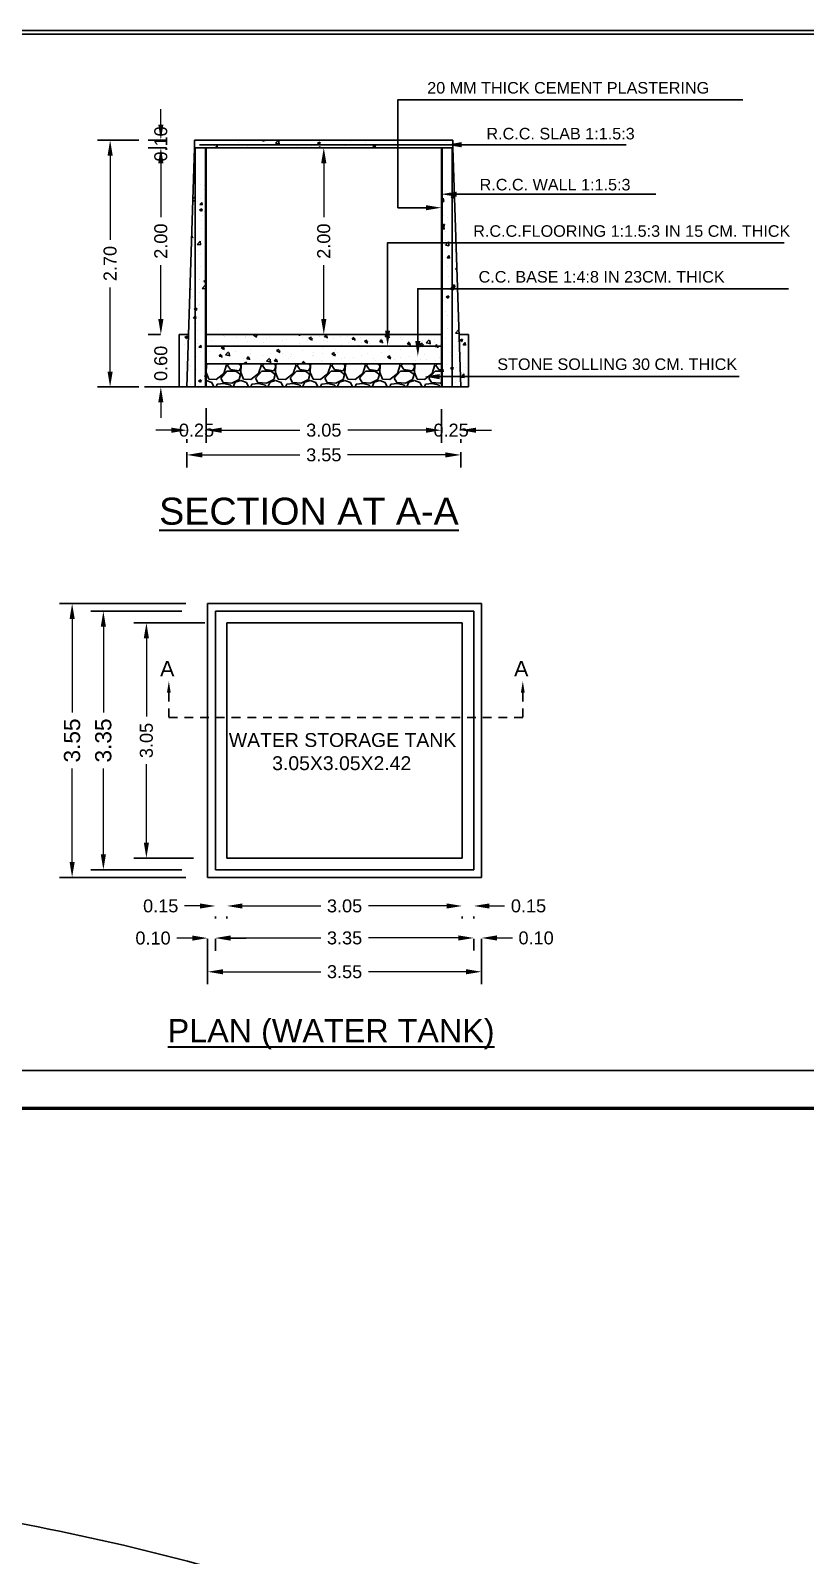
# Model space of a CAD drawing. Header units: metres. Extents: x 0 to 242, y 0 to 134.
# Drawn here: x 178.26 to 189.37, y 112.39 to 134.24 of the extents above; entities that cross this region are included whole.
import ezdxf

# ---------------------------------------------------------------- set-up
doc = ezdxf.new("R2010")
doc.units = ezdxf.units.M
doc.header["$MEASUREMENT"] = 0
doc.linetypes.add('HIDDEN2', pattern=[0.1875, 0.125, -0.0625])
doc.layers.add('LOCATION_PLAN', color=7, linetype='Continuous', lineweight=50)
doc.styles.get("Standard").update_dxf_attribs({"font": 'arial.ttf'})

msp = doc.modelspace()

# ---------------------------------------------------------------- linework, layer by layer
at = {"lineweight": 0, "ltscale": 0.1}
for p, q in [((180.126, 132.895), (180.126, 133.116)), ((179.399, 132.452), (179.399, 131.246)), ((180.126, 132.342), (180.126, 131.567)), ((180.126, 132.342), (180.126, 132.121)), ((182.462, 132.342), (182.462, 131.567)), ((180.126, 130.108), (180.126, 130.883)), ((182.462, 130.108), (182.462, 130.883)), ((179.399, 129.356), (179.399, 130.562)), ((180.126, 130.108), (180.126, 130.329)), ((180.126, 128.913), (180.126, 128.692)), ((180.278, 128.515), (180.056, 128.515)), ((180.996, 128.515), (182.118, 128.515)), ((180.996, 128.515), (181.218, 128.515)), ((183.927, 128.515), (182.806, 128.515)), ((183.927, 128.515), (183.706, 128.515)), ((184.646, 128.515), (184.867, 128.515)), ((180.72, 128.161), (182.121, 128.161)), ((184.204, 128.161), (182.802, 128.161)), ((178.854, 125.81), (178.854, 124.47)), ((179.302, 125.699), (179.302, 124.47)), ((179.919, 125.534), (179.919, 124.41)), ((179.919, 122.603), (179.919, 123.727)), ((178.854, 122.326), (178.854, 123.666)), ((179.302, 122.437), (179.302, 123.666)), ((180.687, 121.696), (180.466, 121.696)), ((181.295, 121.696), (182.419, 121.696)), ((181.295, 121.696), (181.516, 121.696)), ((184.226, 121.696), (183.102, 121.696)), ((184.226, 121.696), (184.005, 121.696)), ((184.834, 121.696), (185.055, 121.696)), ((180.576, 121.235), (180.355, 121.235)), ((181.129, 121.237), (182.419, 121.237)), ((181.129, 121.235), (181.35, 121.235)), ((184.392, 121.237), (183.102, 121.237)), ((184.392, 121.237), (184.17, 121.237)), ((184.945, 121.237), (185.166, 121.237)), ((181.019, 120.753), (182.419, 120.753)), ((184.502, 120.753), (183.102, 120.753))]:
    msp.add_line(p, q, dxfattribs=at)
at = {"ltscale": 0.1}
for p, q in [((179.81, 132.674), (179.219, 132.674)), ((180.208, 132.674), (179.946, 132.674)), ((180.123, 132.563), (179.946, 132.563)), ((180.208, 132.563), (179.946, 132.563)), ((182.778, 132.563), (182.642, 132.563)), ((180.123, 129.887), (179.946, 129.887)), ((182.778, 129.887), (182.642, 129.887)), ((179.81, 129.135), (179.219, 129.135)), ((180.775, 128.831), (180.775, 128.696)), ((180.775, 128.819), (180.775, 128.335)), ((184.148, 128.819), (184.148, 128.335)), ((180.499, 128.386), (180.499, 128.335)), ((184.148, 128.386), (184.148, 128.335)), ((184.425, 128.386), (184.425, 128.335)), ((180.499, 128.2), (180.499, 127.981)), ((184.425, 128.2), (184.425, 127.981)), ((180.482, 126.031), (178.674, 126.031)), ((180.427, 125.921), (179.121, 125.921)), ((180.758, 125.755), (179.738, 125.755)), ((180.427, 122.216), (179.121, 122.216)), ((180.592, 122.382), (179.738, 122.382)), ((180.482, 122.105), (178.674, 122.105)), ((180.908, 121.546), (180.908, 121.515)), ((181.074, 121.546), (181.074, 121.515)), ((181.074, 121.546), (181.074, 121.515)), ((184.447, 121.546), (184.447, 121.515)), ((184.447, 121.546), (184.447, 121.515)), ((184.613, 121.546), (184.613, 121.515)), ((180.797, 121.227), (180.797, 121.055)), ((180.908, 121.227), (180.908, 121.057)), ((180.908, 121.227), (180.908, 121.055)), ((184.613, 121.227), (184.613, 121.057)), ((184.613, 121.225), (184.613, 121.057)), ((184.723, 121.227), (184.723, 121.057)), ((180.797, 121.072), (180.797, 120.573)), ((184.723, 121.074), (184.723, 120.573))]:
    msp.add_line(p, q, dxfattribs=at)
at = {"color": 7}
for p, q in [((180.609, 132.563), (180.499, 129.135)), ((180.609, 132.563), (180.609, 132.674)), ((180.609, 132.674), (184.314, 132.674)), ((180.609, 132.563), (184.314, 132.563)), ((180.62, 129.135), (180.62, 132.563)), ((180.679, 132.607), (184.281, 132.607)), ((180.764, 129.135), (180.764, 132.563)), ((180.775, 129.135), (180.775, 132.563)), ((184.148, 129.135), (184.148, 132.563)), ((184.159, 129.135), (184.159, 132.563)), ((184.303, 129.135), (184.303, 132.563)), ((184.314, 132.563), (184.314, 132.674)), ((184.425, 129.135), (184.314, 132.563)), ((180.388, 129.135), (180.388, 129.887)), ((180.388, 129.887), (180.527, 129.887)), ((180.775, 129.887), (184.148, 129.887)), ((184.397, 129.887), (184.535, 129.887)), ((184.535, 129.135), (184.535, 129.887)), ((180.775, 129.721), (184.148, 129.721)), ((180.775, 129.466), (184.148, 129.466)), ((179.891, 129.135), (184.535, 129.135)), ((180.797, 126.031), (184.723, 126.031)), ((180.797, 122.105), (180.797, 126.031)), ((180.908, 125.921), (184.613, 125.921)), ((180.908, 122.216), (180.908, 125.921)), ((184.613, 125.921), (184.613, 122.216)), ((184.723, 126.031), (184.723, 122.105)), ((181.074, 125.755), (184.447, 125.755)), ((181.074, 122.382), (181.074, 125.755)), ((184.447, 125.755), (184.447, 122.382)), ((184.613, 122.216), (180.908, 122.216)), ((184.447, 122.382), (181.074, 122.382)), ((184.723, 122.105), (180.797, 122.105))]:
    msp.add_line(p, q, dxfattribs=at)
at = {"color": 7, "linetype": 'Continuous'}
for p, q in [((180.895, 132.592), (180.895, 132.592)), ((180.908, 132.563), (180.932, 132.591)), ((180.937, 132.563), (180.932, 132.591)), ((181.033, 132.61), (181.033, 132.61)), ((181.242, 132.638), (181.242, 132.638)), ((181.31, 132.599), (181.31, 132.599)), ((181.371, 132.587), (181.371, 132.587)), ((181.576, 132.674), (181.603, 132.656)), ((181.603, 132.656), (181.609, 132.674)), ((181.633, 132.654), (181.633, 132.654)), ((181.655, 132.626), (181.655, 132.626)), ((181.772, 132.629), (181.814, 132.674)), ((181.772, 132.629), (181.821, 132.621)), ((181.821, 132.621), (181.815, 132.674)), ((181.934, 132.661), (181.934, 132.661)), ((182.088, 132.588), (182.088, 132.588)), ((182.282, 132.576), (182.282, 132.576)), ((182.37, 132.63), (182.409, 132.645)), ((182.37, 132.63), (182.398, 132.611)), ((182.386, 132.563), (182.405, 132.582)), ((182.398, 132.611), (182.409, 132.645)), ((182.407, 132.563), (182.405, 132.582)), ((182.41, 132.643), (182.41, 132.643)), ((182.491, 132.603), (182.491, 132.603)), ((182.778, 132.593), (182.778, 132.593)), ((182.84, 132.649), (182.84, 132.649)), ((182.979, 132.667), (182.979, 132.667)), ((183.065, 132.634), (183.065, 132.634)), ((183.165, 132.586), (183.204, 132.6)), ((183.165, 132.586), (183.192, 132.567)), ((183.192, 132.567), (183.204, 132.6)), ((183.349, 132.673), (183.349, 132.673)), ((183.589, 132.616), (183.589, 132.616)), ((183.74, 132.569), (183.74, 132.569)), ((183.909, 132.566), (183.909, 132.566)), ((183.911, 132.671), (183.911, 132.671)), ((184.089, 132.615), (184.089, 132.615)), ((184.193, 132.605), (184.193, 132.605)), ((184.227, 132.633), (184.227, 132.633)), ((180.695, 132.036), (180.695, 132.036)), ((180.75, 132.028), (180.75, 132.028)), ((180.6, 131.837), (180.615, 131.854)), ((180.62, 131.808), (180.615, 131.854)), ((180.621, 131.801), (180.62, 131.808)), ((180.688, 131.836), (180.688, 131.836)), ((180.731, 131.965), (180.731, 131.965)), ((184.148, 131.815), (184.159, 131.827)), ((184.159, 131.827), (184.175, 131.843)), ((184.181, 131.791), (184.175, 131.843)), ((184.186, 131.956), (184.186, 131.956)), ((184.211, 131.932), (184.211, 131.932)), ((184.268, 131.928), (184.268, 131.928)), ((184.29, 131.854), (184.303, 131.859)), ((184.29, 131.854), (184.303, 131.845)), ((184.291, 131.978), (184.291, 131.978)), ((184.303, 131.859), (184.323, 131.867)), ((184.303, 131.845), (184.317, 131.836)), ((184.317, 131.836), (184.323, 131.854)), ((180.598, 131.805), (180.62, 131.801)), ((180.62, 131.801), (180.621, 131.801)), ((180.65, 131.791), (180.65, 131.791)), ((180.679, 131.675), (180.718, 131.689)), ((180.679, 131.675), (180.707, 131.656)), ((180.686, 131.749), (180.713, 131.78)), ((180.686, 131.749), (180.719, 131.746)), ((180.707, 131.656), (180.718, 131.689)), ((180.719, 131.746), (180.713, 131.78)), ((180.718, 131.597), (180.718, 131.597)), ((180.724, 131.781), (180.724, 131.781)), ((180.752, 131.645), (180.752, 131.645)), ((184.148, 131.796), (184.159, 131.794)), ((184.158, 131.647), (184.158, 131.647)), ((184.159, 131.794), (184.181, 131.791)), ((184.173, 131.588), (184.173, 131.588)), ((184.179, 131.772), (184.179, 131.772)), ((180.607, 131.427), (180.607, 131.427)), ((180.711, 131.527), (180.711, 131.527)), ((180.711, 131.413), (180.711, 131.413)), ((184.155, 131.453), (184.159, 131.455)), ((184.155, 131.453), (184.159, 131.45)), ((184.155, 131.402), (184.159, 131.407)), ((184.155, 131.402), (184.159, 131.401)), ((184.159, 131.455), (184.194, 131.468)), ((184.159, 131.45), (184.183, 131.435)), ((184.159, 131.407), (184.181, 131.433)), ((184.159, 131.401), (184.188, 131.399)), ((184.166, 131.404), (184.166, 131.404)), ((184.188, 131.399), (184.181, 131.433)), ((184.183, 131.435), (184.194, 131.468)), ((184.204, 131.37), (184.204, 131.37)), ((184.232, 131.562), (184.232, 131.562)), ((180.579, 131.287), (180.584, 131.288)), ((180.579, 131.274), (180.584, 131.288)), ((180.601, 131.245), (180.601, 131.245)), ((180.645, 131.179), (180.688, 131.223)), ((180.645, 131.179), (180.695, 131.171)), ((180.695, 131.171), (180.688, 131.223)), ((180.704, 131.229), (180.704, 131.229)), ((180.763, 131.333), (180.764, 131.334)), ((180.763, 131.333), (180.764, 131.333)), ((180.764, 131.334), (180.775, 131.348)), ((180.764, 131.333), (180.775, 131.332)), ((184.159, 131.22), (184.159, 131.22)), ((184.167, 131.29), (184.167, 131.29)), ((184.197, 131.17), (184.197, 131.17)), ((184.205, 131.168), (184.248, 131.213)), ((184.205, 131.168), (184.255, 131.16)), ((184.209, 131.232), (184.209, 131.232)), ((184.255, 131.16), (184.249, 131.213)), ((180.649, 131.091), (180.649, 131.091)), ((180.665, 131.037), (180.665, 131.037)), ((180.698, 131.045), (180.698, 131.045)), ((184.152, 131.036), (184.152, 131.036)), ((184.231, 130.986), (184.258, 131.017)), ((184.231, 130.986), (184.264, 130.983)), ((184.236, 131.071), (184.236, 131.071)), ((184.264, 130.983), (184.258, 131.017)), ((184.261, 130.979), (184.261, 130.979)), ((184.342, 131.111), (184.342, 131.111)), ((180.61, 130.889), (180.61, 130.889)), ((180.658, 130.837), (180.658, 130.837)), ((180.691, 130.86), (180.691, 130.86)), ((184.23, 130.862), (184.23, 130.862)), ((184.245, 130.714), (184.245, 130.714)), ((184.351, 130.83), (184.361, 130.834)), ((184.351, 130.83), (184.362, 130.822)), ((180.553, 130.533), (180.551, 130.54)), ((180.551, 130.533), (180.553, 130.533)), ((180.678, 130.669), (180.678, 130.669)), ((180.684, 130.676), (180.684, 130.676)), ((180.719, 130.548), (180.762, 130.593)), ((180.719, 130.548), (180.764, 130.541)), ((180.722, 130.647), (180.722, 130.647)), ((180.74, 130.65), (180.764, 130.659)), ((180.74, 130.65), (180.764, 130.634)), ((180.764, 130.572), (180.762, 130.593)), ((180.764, 130.659), (180.775, 130.663)), ((180.764, 130.634), (180.768, 130.631)), ((180.768, 130.541), (180.764, 130.572)), ((180.764, 130.541), (180.768, 130.541)), ((180.768, 130.631), (180.775, 130.654)), ((184.208, 130.532), (184.208, 130.532)), ((184.279, 130.538), (184.303, 130.563)), ((184.279, 130.538), (184.303, 130.534)), ((184.303, 130.563), (184.322, 130.583)), ((184.303, 130.534), (184.328, 130.53)), ((184.308, 130.57), (184.335, 130.602)), ((184.308, 130.57), (184.341, 130.567)), ((184.313, 130.495), (184.313, 130.495)), ((184.319, 130.589), (184.319, 130.589)), ((184.328, 130.53), (184.322, 130.583)), ((184.341, 130.567), (184.335, 130.601)), ((180.571, 130.387), (180.571, 130.387)), ((180.576, 130.429), (180.576, 130.429)), ((180.647, 130.391), (180.647, 130.391)), ((180.671, 130.308), (180.671, 130.308)), ((180.677, 130.492), (180.677, 130.492)), ((180.687, 130.312), (180.687, 130.312)), ((184.174, 130.371), (184.174, 130.371)), ((184.216, 130.429), (184.255, 130.443)), ((184.216, 130.429), (184.244, 130.41)), ((184.244, 130.41), (184.255, 130.443)), ((184.312, 130.389), (184.312, 130.389)), ((184.34, 130.41), (184.34, 130.41)), ((180.596, 130.12), (180.62, 130.148)), ((180.596, 130.12), (180.62, 130.117)), ((180.606, 130.249), (180.62, 130.255)), ((180.606, 130.249), (180.62, 130.239)), ((180.62, 130.255), (180.644, 130.264)), ((180.62, 130.239), (180.633, 130.23)), ((180.62, 130.148), (180.623, 130.151)), ((180.62, 130.117), (180.629, 130.117)), ((180.629, 130.117), (180.623, 130.151)), ((180.633, 130.23), (180.644, 130.264)), ((180.664, 130.124), (180.664, 130.124)), ((180.756, 130.093), (180.756, 130.093)), ((180.773, 130.057), (180.773, 130.057)), ((184.167, 130.171), (184.167, 130.171)), ((184.206, 130.212), (184.206, 130.212)), ((184.229, 130.162), (184.229, 130.162)), ((184.322, 130.138), (184.322, 130.138)), ((184.376, 130.199), (184.376, 130.199)), ((184.385, 130.154), (184.387, 130.156)), ((184.385, 130.154), (184.387, 130.154)), ((180.471, 129.848), (180.51, 129.863)), ((180.471, 129.848), (180.499, 129.829)), ((180.499, 129.829), (180.51, 129.863)), ((180.628, 129.838), (180.628, 129.838)), ((180.635, 130.038), (180.635, 130.038)), ((180.657, 129.94), (180.657, 129.94)), ((181.031, 129.87), (181.031, 129.87)), ((181.045, 129.852), (181.045, 129.852)), ((181.208, 129.842), (181.208, 129.842)), ((181.34, 129.84), (181.34, 129.84)), ((181.346, 129.861), (181.346, 129.861)), ((181.454, 129.879), (181.475, 129.887)), ((181.454, 129.879), (181.482, 129.86)), ((181.49, 129.845), (181.501, 129.879)), ((181.686, 129.843), (181.686, 129.843)), ((182.079, 129.887), (182.108, 129.884)), ((182.109, 129.877), (182.109, 129.877)), ((182.116, 129.869), (182.112, 129.887)), ((182.162, 129.844), (182.162, 129.844)), ((182.249, 129.834), (182.288, 129.849)), ((182.404, 129.864), (182.404, 129.864)), ((182.446, 129.883), (182.446, 129.883)), ((182.471, 129.852), (182.498, 129.884)), ((182.471, 129.852), (182.504, 129.849)), ((182.512, 129.835), (182.506, 129.869)), ((182.7, 129.852), (182.7, 129.852)), ((182.804, 129.854), (182.804, 129.854)), ((182.868, 129.818), (182.894, 129.849)), ((182.995, 129.839), (182.995, 129.839)), ((183.34, 129.859), (183.367, 129.887)), ((183.34, 129.859), (183.389, 129.851)), ((183.397, 129.838), (183.392, 129.887)), ((183.569, 129.85), (183.569, 129.85)), ((183.598, 129.845), (183.598, 129.845)), ((184.231, 129.98), (184.231, 129.98)), ((184.352, 129.908), (184.394, 129.952)), ((184.352, 129.908), (184.396, 129.901)), ((184.391, 129.967), (184.391, 129.967)), ((184.391, 129.919), (184.391, 129.919)), ((180.47, 129.749), (180.47, 129.749)), ((180.482, 129.62), (180.482, 129.62)), ((180.489, 129.82), (180.489, 129.82)), ((180.513, 129.812), (180.513, 129.812)), ((180.646, 129.691), (180.646, 129.691)), ((180.648, 129.811), (180.648, 129.811)), ((180.65, 129.756), (180.65, 129.756)), ((180.673, 129.704), (180.7, 129.735)), ((180.673, 129.704), (180.706, 129.701)), ((180.692, 129.648), (180.692, 129.648)), ((180.706, 129.701), (180.7, 129.735)), ((180.765, 129.736), (180.765, 129.736)), ((180.818, 129.646), (180.818, 129.646)), ((180.858, 129.796), (180.858, 129.796)), ((180.99, 129.7), (181.028, 129.715)), ((180.99, 129.7), (181.017, 129.682)), ((181.025, 129.667), (181.036, 129.7)), ((181.025, 129.686), (181.025, 129.686)), ((181.041, 129.732), (181.041, 129.732)), ((181.053, 129.595), (181.096, 129.64)), ((181.062, 129.624), (181.062, 129.624)), ((181.11, 129.574), (181.104, 129.626)), ((181.114, 129.633), (181.114, 129.633)), ((181.201, 129.643), (181.201, 129.643)), ((181.312, 129.728), (181.312, 129.728)), ((181.363, 129.788), (181.363, 129.788)), ((181.409, 129.621), (181.409, 129.621)), ((181.41, 129.67), (181.41, 129.67)), ((181.596, 129.767), (181.596, 129.767)), ((181.635, 129.828), (181.635, 129.828)), ((181.759, 129.716), (181.759, 129.716)), ((181.784, 129.656), (181.823, 129.671)), ((181.784, 129.656), (181.812, 129.637)), ((181.82, 129.623), (181.831, 129.656)), ((181.875, 129.802), (181.875, 129.802)), ((181.898, 129.734), (181.898, 129.734)), ((181.931, 129.815), (181.931, 129.815)), ((182.107, 129.762), (182.107, 129.762)), ((182.156, 129.66), (182.156, 129.66)), ((182.226, 129.803), (182.226, 129.803)), ((182.249, 129.834), (182.277, 129.816)), ((182.284, 129.801), (182.296, 129.834)), ((182.308, 129.624), (182.308, 129.624)), ((182.44, 129.698), (182.44, 129.698)), ((182.456, 129.808), (182.456, 129.808)), ((182.521, 129.79), (182.521, 129.79)), ((182.579, 129.612), (182.618, 129.627)), ((182.595, 129.826), (182.595, 129.826)), ((182.63, 129.679), (182.63, 129.679)), ((182.659, 129.636), (182.659, 129.636)), ((182.719, 129.734), (182.719, 129.734)), ((182.816, 129.778), (182.816, 129.778)), ((182.868, 129.818), (182.901, 129.815)), ((182.909, 129.8), (182.902, 129.835)), ((182.953, 129.734), (182.953, 129.734)), ((183.006, 129.775), (183.006, 129.775)), ((183.008, 129.682), (183.008, 129.682)), ((183.044, 129.79), (183.082, 129.805)), ((183.044, 129.79), (183.071, 129.771)), ((183.079, 129.757), (183.09, 129.79)), ((183.111, 129.765), (183.111, 129.765)), ((183.146, 129.7), (183.146, 129.7)), ((183.264, 129.783), (183.291, 129.815)), ((183.264, 129.783), (183.297, 129.78)), ((183.275, 129.79), (183.275, 129.79)), ((183.283, 129.63), (183.283, 129.63)), ((183.29, 129.827), (183.29, 129.827)), ((183.29, 129.814), (183.29, 129.814)), ((183.305, 129.765), (183.299, 129.8)), ((183.356, 129.727), (183.356, 129.727)), ((183.407, 129.753), (183.407, 129.753)), ((183.408, 129.668), (183.408, 129.668)), ((183.563, 129.666), (183.563, 129.666)), ((183.585, 129.815), (183.585, 129.815)), ((183.661, 129.748), (183.688, 129.78)), ((183.661, 129.748), (183.694, 129.745)), ((183.702, 129.731), (183.696, 129.765)), ((183.702, 129.74), (183.702, 129.74)), ((183.705, 129.773), (183.705, 129.773)), ((183.73, 129.724), (183.73, 129.724)), ((183.838, 129.746), (183.877, 129.761)), ((183.838, 129.746), (183.866, 129.727)), ((183.843, 129.792), (183.843, 129.792)), ((183.85, 129.707), (183.85, 129.707)), ((183.874, 129.712), (183.877, 129.721)), ((183.877, 129.721), (183.885, 129.746)), ((183.88, 129.802), (183.88, 129.802)), ((183.93, 129.767), (183.974, 129.812)), ((183.93, 129.767), (183.98, 129.76)), ((183.988, 129.746), (183.981, 129.799)), ((183.997, 129.728), (183.997, 129.728)), ((184.053, 129.819), (184.053, 129.819)), ((184.053, 129.779), (184.053, 129.779)), ((184.058, 129.713), (184.064, 129.721)), ((184.058, 129.713), (184.091, 129.711)), ((184.064, 129.721), (184.084, 129.745)), ((184.094, 129.721), (184.092, 129.73)), ((184.099, 129.696), (184.094, 129.721)), ((184.134, 129.746), (184.134, 129.746)), ((184.206, 129.832), (184.206, 129.832)), ((184.283, 129.636), (184.283, 129.636)), ((184.338, 129.71), (184.338, 129.71)), ((184.385, 129.783), (184.385, 129.783)), ((184.412, 129.805), (184.45, 129.82)), ((184.412, 129.805), (184.439, 129.786)), ((184.435, 129.808), (184.435, 129.808)), ((184.439, 129.786), (184.45, 129.82)), ((184.461, 129.738), (184.488, 129.77)), ((184.461, 129.738), (184.495, 129.735)), ((184.495, 129.735), (184.488, 129.77)), ((180.534, 129.442), (180.534, 129.442)), ((180.538, 129.53), (180.538, 129.53)), ((180.546, 129.43), (180.546, 129.43)), ((180.644, 129.572), (180.644, 129.572)), ((180.78, 129.448), (180.775, 129.344)), ((180.8, 129.466), (180.78, 129.448)), ((180.961, 129.575), (180.988, 129.607)), ((180.961, 129.575), (180.995, 129.572)), ((181.002, 129.557), (180.996, 129.592)), ((181.018, 129.502), (181.018, 129.502)), ((181.029, 129.329), (181.069, 129.453)), ((181.053, 129.595), (181.102, 129.587)), ((181.069, 129.453), (181.061, 129.466)), ((181.107, 129.466), (181.084, 129.443)), ((181.084, 129.443), (181.124, 129.383)), ((181.273, 129.443), (181.246, 129.466)), ((181.248, 129.368), (181.273, 129.413)), ((181.278, 129.448), (181.273, 129.344)), ((181.273, 129.413), (181.273, 129.443)), ((181.298, 129.466), (181.278, 129.448)), ((181.305, 129.544), (181.305, 129.544)), ((181.32, 129.478), (181.359, 129.492)), ((181.32, 129.478), (181.336, 129.466)), ((181.358, 129.54), (181.385, 129.572)), ((181.358, 129.54), (181.391, 129.538)), ((181.363, 129.466), (181.366, 129.478)), ((181.399, 129.523), (181.393, 129.557)), ((181.527, 129.329), (181.567, 129.453)), ((181.567, 129.453), (181.558, 129.466)), ((181.605, 129.466), (181.582, 129.443)), ((181.582, 129.443), (181.621, 129.383)), ((181.589, 129.583), (181.589, 129.583)), ((181.614, 129.498), (181.614, 129.498)), ((181.643, 129.503), (181.686, 129.548)), ((181.643, 129.503), (181.692, 129.496)), ((181.663, 129.513), (181.663, 129.513)), ((181.7, 129.482), (181.694, 129.535)), ((181.704, 129.608), (181.704, 129.608)), ((181.771, 129.443), (181.744, 129.466)), ((181.746, 129.368), (181.771, 129.413)), ((181.752, 129.516), (181.752, 129.516)), ((181.755, 129.506), (181.781, 129.538)), ((181.755, 129.506), (181.788, 129.503)), ((181.776, 129.448), (181.771, 129.344)), ((181.771, 129.413), (181.771, 129.443)), ((181.796, 129.466), (181.776, 129.448)), ((181.796, 129.488), (181.789, 129.523)), ((181.868, 129.618), (181.868, 129.618)), ((181.962, 129.544), (181.962, 129.544)), ((181.985, 129.568), (181.985, 129.568)), ((181.999, 129.596), (181.999, 129.596)), ((182.024, 129.329), (182.064, 129.453)), ((182.064, 129.453), (182.056, 129.466)), ((182.102, 129.466), (182.079, 129.443)), ((182.079, 129.443), (182.119, 129.383)), ((182.149, 129.475), (182.149, 129.475)), ((182.151, 129.471), (182.178, 129.503)), ((182.151, 129.471), (182.184, 129.468)), ((182.19, 129.466), (182.186, 129.488)), ((182.268, 129.443), (182.242, 129.466)), ((182.243, 129.368), (182.268, 129.413)), ((182.273, 129.448), (182.268, 129.344)), ((182.268, 129.413), (182.268, 129.443)), ((182.293, 129.466), (182.273, 129.448)), ((182.294, 129.583), (182.294, 129.583)), ((182.311, 129.59), (182.311, 129.59)), ((182.433, 129.514), (182.433, 129.514)), ((182.44, 129.502), (182.44, 129.502)), ((182.449, 129.608), (182.449, 129.608)), ((182.522, 129.329), (182.562, 129.453)), ((182.562, 129.453), (182.554, 129.466)), ((182.573, 129.466), (182.575, 129.468)), ((182.6, 129.466), (182.577, 129.443)), ((182.577, 129.443), (182.617, 129.383)), ((182.579, 129.612), (182.607, 129.593)), ((182.59, 129.571), (182.59, 129.571)), ((182.615, 129.578), (182.626, 129.612)), ((182.712, 129.55), (182.712, 129.55)), ((182.766, 129.443), (182.739, 129.466)), ((182.741, 129.368), (182.766, 129.413)), ((182.763, 129.558), (182.763, 129.558)), ((182.771, 129.448), (182.766, 129.344)), ((182.766, 129.413), (182.766, 129.443)), ((182.791, 129.466), (182.771, 129.448)), ((182.885, 129.558), (182.885, 129.558)), ((182.999, 129.591), (182.999, 129.591)), ((183.001, 129.482), (183.001, 129.482)), ((183.02, 129.329), (183.06, 129.453)), ((183.06, 129.453), (183.051, 129.466)), ((183.098, 129.466), (183.075, 129.443)), ((183.075, 129.443), (183.114, 129.383)), ((183.085, 129.613), (183.085, 129.613)), ((183.18, 129.546), (183.18, 129.546)), ((183.21, 129.509), (183.21, 129.509)), ((183.264, 129.443), (183.237, 129.466)), ((183.239, 129.368), (183.264, 129.413)), ((183.269, 129.448), (183.264, 129.344)), ((183.264, 129.413), (183.264, 129.443)), ((183.289, 129.466), (183.269, 129.448)), ((183.374, 129.567), (183.413, 129.582)), ((183.374, 129.567), (183.401, 129.549)), ((183.409, 129.534), (183.42, 129.568)), ((183.475, 129.533), (183.475, 129.533)), ((183.517, 129.329), (183.557, 129.453)), ((183.557, 129.453), (183.549, 129.466)), ((183.556, 129.481), (183.556, 129.481)), ((183.56, 129.555), (183.56, 129.555)), ((183.595, 129.466), (183.572, 129.443)), ((183.572, 129.443), (183.612, 129.383)), ((183.619, 129.475), (183.619, 129.475)), ((183.698, 129.573), (183.698, 129.573)), ((183.761, 129.443), (183.735, 129.466)), ((183.736, 129.368), (183.761, 129.413)), ((183.766, 129.448), (183.761, 129.344)), ((183.761, 129.413), (183.761, 129.443)), ((183.786, 129.466), (183.766, 129.448)), ((183.77, 129.521), (183.77, 129.521)), ((183.843, 129.523), (183.843, 129.523)), ((183.907, 129.601), (183.907, 129.601)), ((183.941, 129.53), (183.941, 129.53)), ((184.015, 129.329), (184.055, 129.453)), ((184.055, 129.453), (184.047, 129.466)), ((184.066, 129.508), (184.066, 129.508)), ((184.093, 129.466), (184.07, 129.443)), ((184.07, 129.443), (184.11, 129.383)), ((184.127, 129.562), (184.127, 129.562)), ((184.227, 129.461), (184.227, 129.461)), ((184.277, 129.404), (184.303, 129.414)), ((184.277, 129.404), (184.303, 129.386)), ((184.289, 129.59), (184.289, 129.59)), ((184.303, 129.414), (184.316, 129.419)), ((184.305, 129.385), (184.316, 129.419)), ((184.371, 129.415), (184.371, 129.415)), ((184.378, 129.599), (184.378, 129.599)), ((184.4, 129.562), (184.4, 129.562)), ((184.428, 129.608), (184.428, 129.608)), ((184.492, 129.418), (184.492, 129.418)), ((180.401, 129.212), (180.401, 129.212)), ((180.43, 129.247), (180.43, 129.247)), ((180.63, 129.204), (180.63, 129.204)), ((180.637, 129.388), (180.637, 129.388)), ((180.667, 129.224), (180.705, 129.239)), ((180.667, 129.224), (180.694, 129.206)), ((180.694, 129.206), (180.705, 129.239)), ((180.726, 129.235), (180.726, 129.235)), ((180.75, 129.288), (180.764, 129.305)), ((180.75, 129.288), (180.764, 129.286)), ((180.75, 129.258), (180.75, 129.258)), ((180.764, 129.305), (180.775, 129.318)), ((180.764, 129.286), (180.775, 129.285)), ((180.775, 129.344), (180.815, 129.249)), ((180.775, 129.229), (180.855, 129.199)), ((180.775, 129.229), (180.775, 129.229)), ((180.815, 129.249), (180.92, 129.244)), ((180.855, 129.199), (180.885, 129.135)), ((180.92, 129.244), (181.029, 129.329)), ((181.029, 129.184), (180.935, 129.174)), ((180.984, 129.259), (181.074, 129.359)), ((181.019, 129.199), (180.984, 129.259)), ((181.144, 129.189), (181.019, 129.199)), ((181.129, 129.159), (181.029, 129.184)), ((181.074, 129.359), (181.203, 129.359)), ((181.124, 129.383), (181.248, 129.368)), ((181.248, 129.244), (181.144, 129.189)), ((181.163, 129.135), (181.193, 129.204)), ((181.193, 129.204), (181.273, 129.229)), ((181.203, 129.359), (181.268, 129.314)), ((181.268, 129.314), (181.248, 129.244)), ((181.273, 129.344), (181.313, 129.249)), ((181.273, 129.229), (181.353, 129.199)), ((181.313, 129.249), (181.417, 129.244)), ((181.353, 129.199), (181.382, 129.135)), ((181.417, 129.244), (181.527, 129.329)), ((181.527, 129.184), (181.432, 129.174)), ((181.482, 129.259), (181.572, 129.359)), ((181.517, 129.199), (181.482, 129.259)), ((181.641, 129.189), (181.517, 129.199)), ((181.626, 129.159), (181.527, 129.184)), ((181.572, 129.359), (181.701, 129.359)), ((181.621, 129.383), (181.746, 129.368)), ((181.746, 129.244), (181.641, 129.189)), ((181.661, 129.135), (181.691, 129.204)), ((181.691, 129.204), (181.771, 129.229)), ((181.701, 129.359), (181.766, 129.314)), ((181.766, 129.314), (181.746, 129.244)), ((181.771, 129.344), (181.81, 129.249)), ((181.771, 129.229), (181.85, 129.199)), ((181.81, 129.249), (181.915, 129.244)), ((181.85, 129.199), (181.88, 129.135)), ((181.915, 129.244), (182.024, 129.329)), ((182.024, 129.184), (181.93, 129.174)), ((181.98, 129.259), (182.069, 129.359)), ((182.014, 129.199), (181.98, 129.259)), ((182.139, 129.189), (182.014, 129.199)), ((182.124, 129.159), (182.024, 129.184)), ((182.069, 129.359), (182.199, 129.359)), ((182.119, 129.383), (182.243, 129.368)), ((182.243, 129.244), (182.139, 129.189)), ((182.159, 129.135), (182.189, 129.204)), ((182.189, 129.204), (182.268, 129.229)), ((182.199, 129.359), (182.263, 129.314)), ((182.263, 129.314), (182.243, 129.244)), ((182.268, 129.344), (182.308, 129.249)), ((182.268, 129.229), (182.348, 129.199)), ((182.308, 129.249), (182.413, 129.244)), ((182.348, 129.199), (182.378, 129.135)), ((182.413, 129.244), (182.522, 129.329)), ((182.522, 129.184), (182.428, 129.174)), ((182.477, 129.259), (182.567, 129.359)), ((182.512, 129.199), (182.477, 129.259)), ((182.637, 129.189), (182.512, 129.199)), ((182.622, 129.159), (182.522, 129.184)), ((182.567, 129.359), (182.696, 129.359)), ((182.617, 129.383), (182.741, 129.368)), ((182.741, 129.244), (182.637, 129.189)), ((182.656, 129.135), (182.686, 129.204)), ((182.686, 129.204), (182.766, 129.229)), ((182.696, 129.359), (182.761, 129.314)), ((182.761, 129.314), (182.741, 129.244)), ((182.766, 129.344), (182.806, 129.249)), ((182.766, 129.229), (182.846, 129.199)), ((182.806, 129.249), (182.91, 129.244)), ((182.846, 129.199), (182.875, 129.135)), ((182.91, 129.244), (183.02, 129.329)), ((183.02, 129.184), (182.925, 129.174)), ((182.975, 129.259), (183.065, 129.359)), ((183.01, 129.199), (182.975, 129.259)), ((183.134, 129.189), (183.01, 129.199)), ((183.119, 129.159), (183.02, 129.184)), ((183.065, 129.359), (183.194, 129.359)), ((183.114, 129.383), (183.239, 129.368)), ((183.239, 129.244), (183.134, 129.189)), ((183.154, 129.135), (183.184, 129.204)), ((183.184, 129.204), (183.264, 129.229)), ((183.194, 129.359), (183.259, 129.314)), ((183.259, 129.314), (183.239, 129.244)), ((183.264, 129.344), (183.303, 129.249)), ((183.264, 129.229), (183.343, 129.199)), ((183.303, 129.249), (183.408, 129.244)), ((183.343, 129.199), (183.373, 129.135)), ((183.408, 129.244), (183.517, 129.329)), ((183.517, 129.184), (183.423, 129.174)), ((183.473, 129.259), (183.562, 129.359)), ((183.507, 129.199), (183.473, 129.259)), ((183.632, 129.189), (183.507, 129.199)), ((183.617, 129.159), (183.517, 129.184)), ((183.562, 129.359), (183.692, 129.359)), ((183.612, 129.383), (183.736, 129.368)), ((183.736, 129.244), (183.632, 129.189)), ((183.652, 129.135), (183.682, 129.204)), ((183.682, 129.204), (183.761, 129.229)), ((183.692, 129.359), (183.756, 129.314)), ((183.756, 129.314), (183.736, 129.244)), ((183.761, 129.344), (183.801, 129.249)), ((183.761, 129.229), (183.841, 129.199)), ((183.801, 129.249), (183.906, 129.244)), ((183.841, 129.199), (183.871, 129.135)), ((183.906, 129.244), (184.015, 129.329)), ((184.015, 129.184), (183.921, 129.174)), ((183.97, 129.259), (184.06, 129.359)), ((184.005, 129.199), (183.97, 129.259)), ((184.13, 129.189), (184.005, 129.199)), ((184.115, 129.159), (184.015, 129.184)), ((184.06, 129.359), (184.148, 129.359)), ((184.11, 129.383), (184.148, 129.379)), ((184.148, 129.199), (184.13, 129.189)), ((184.148, 129.365), (184.159, 129.378)), ((184.148, 129.356), (184.159, 129.355)), ((184.159, 129.378), (184.168, 129.388)), ((184.159, 129.355), (184.175, 129.354)), ((184.175, 129.354), (184.168, 129.388)), ((184.173, 129.355), (184.173, 129.355)), ((184.282, 129.39), (184.282, 129.39)), ((184.303, 129.386), (184.305, 129.385)), ((184.346, 129.2), (184.346, 129.2)), ((184.365, 129.23), (184.365, 129.23)), ((184.425, 129.277), (184.468, 129.322)), ((184.425, 129.277), (184.475, 129.27)), ((184.468, 129.342), (184.468, 129.342)), ((184.475, 129.27), (184.468, 129.322)), ((184.527, 129.187), (184.527, 129.187)), ((180.547, 129.173), (180.547, 129.173)), ((180.885, 129.135), (180.885, 129.135)), ((180.92, 129.135), (180.935, 129.174)), ((181.134, 129.135), (181.129, 129.159)), ((181.134, 129.135), (181.134, 129.135)), ((181.382, 129.135), (181.382, 129.135)), ((181.417, 129.135), (181.432, 129.174)), ((181.417, 129.135), (181.417, 129.135)), ((181.631, 129.135), (181.626, 129.159)), ((181.631, 129.135), (181.631, 129.135)), ((181.656, 129.135), (181.656, 129.135)), ((181.88, 129.135), (181.88, 129.135)), ((181.915, 129.135), (181.93, 129.174)), ((181.915, 129.135), (181.915, 129.135)), ((182.129, 129.135), (182.124, 129.159)), ((182.129, 129.135), (182.129, 129.135)), ((182.154, 129.135), (182.154, 129.135)), ((182.378, 129.135), (182.378, 129.135)), ((182.413, 129.135), (182.428, 129.174)), ((182.413, 129.135), (182.413, 129.135)), ((182.627, 129.135), (182.622, 129.159)), ((182.627, 129.135), (182.627, 129.135)), ((182.651, 129.135), (182.651, 129.135)), ((182.875, 129.135), (182.875, 129.135)), ((182.91, 129.135), (182.925, 129.174)), ((182.91, 129.135), (182.91, 129.135)), ((183.124, 129.135), (183.119, 129.159)), ((183.124, 129.135), (183.124, 129.135)), ((183.149, 129.135), (183.149, 129.135)), ((183.373, 129.135), (183.373, 129.135)), ((183.408, 129.135), (183.423, 129.174)), ((183.408, 129.135), (183.408, 129.135)), ((183.622, 129.135), (183.617, 129.159)), ((183.622, 129.135), (183.622, 129.135)), ((183.647, 129.135), (183.647, 129.135)), ((183.871, 129.135), (183.871, 129.135)), ((183.906, 129.135), (183.921, 129.174)), ((183.906, 129.135), (183.906, 129.135)), ((184.12, 129.135), (184.115, 129.159)), ((184.12, 129.135), (184.12, 129.135)), ((184.144, 129.135), (184.144, 129.135))]:
    msp.add_line(p, q, dxfattribs=at)
at = {"color": 4, "ltscale": 0.1}
for p, q in [((180.123, 129.887), (179.946, 129.887)), ((180.123, 129.135), (179.946, 129.135))]:
    msp.add_line(p, q, dxfattribs=at)
at = {"color": 7, "linetype": 'HIDDEN2'}
msp.add_line((180.241, 124.397), (185.315, 124.397), dxfattribs=at)
for points in [[(0, 0), (242.046, 0), (242.046, 134.244), (0, 134.244)], [(190.674, 119.339), (176.959, 119.339), (176.959, 134.194), (190.674, 134.194)]]:
    msp.add_lwpolyline(points, close=True)
at = {"color": 7}
for points in [[(183.927, 131.704), (183.525, 131.704), (183.525, 133.252), (188.469, 133.252)], [(184.438, 132.607), (186.799, 132.607)], [(184.368, 131.898), (187.224, 131.898)], [(183.377, 129.942), (183.377, 131.201), (189.064, 131.201)], [(183.81, 129.795), (183.81, 130.543), (189.125, 130.543)], [(184.125, 129.283), (188.416, 129.283)]]:
    msp.add_lwpolyline(points, dxfattribs=at)
at = {"color": 7, "linetype": 'HIDDEN2'}
for points in [[(180.241, 124.751), (180.241, 124.397)], [(185.315, 124.751), (185.315, 124.397)]]:
    msp.add_lwpolyline(points, dxfattribs=at)
msp.add_open_spline([(130.119, 114.666), (130.753, 114.705), (131.391, 114.744), (133.313, 114.855), (134.608, 114.922), (137.042, 115), (138.177, 115.017), (140.089, 114.995), (140.865, 114.971), (142.392, 114.896), (143.147, 114.847), (145.389, 114.683), (146.851, 114.552), (149.302, 114.373), (150.307, 114.312), (151.854, 114.261), (152.406, 114.251), (153.398, 114.255), (153.838, 114.265), (154.739, 114.299), (155.197, 114.323), (156.589, 114.406), (157.543, 114.477), (159.433, 114.597), (160.365, 114.647), (161.918, 114.676), (162.53, 114.674), (163.737, 114.638), (164.333, 114.605), (166.107, 114.477), (167.266, 114.35), (169.387, 114.088), (170.353, 113.957), (171.781, 113.771), (172.252, 113.711), (173.208, 113.589), (173.692, 113.528), (175.157, 113.334), (176.151, 113.193), (178.769, 112.742), (180.41, 112.385), (182.691, 111.639), (183.344, 111.396), (184.483, 110.906), (184.972, 110.674), (185.773, 110.25), (186.088, 110.072), (186.695, 109.706), (186.99, 109.519), (187.851, 108.948), (188.394, 108.556), (189.858, 107.465), (190.732, 106.775), (192.406, 105.561), (193.204, 105.039), (194.164, 104.551), (194.348, 104.464), (194.735, 104.293), (194.935, 104.21), (195.553, 103.968), (195.991, 103.816), (197.027, 103.484), (197.639, 103.305), (198.276, 103.12)], degree=3, knots=[0, 0, 0, 0, 1.903306, 1.903306, 5.709918, 5.709918, 8.987782, 8.987782, 11.18581, 11.18581, 13.383838, 13.383838, 17.779894, 17.779894, 20.918064, 20.918064, 22.687139, 22.687139, 24.123617, 24.123617, 25.560096, 25.560096, 28.433053, 28.433053, 31.102307, 31.102307, 32.780605, 32.780605, 34.458902, 34.458902, 37.815498, 37.815498, 40.697401, 40.697401, 42.113867, 42.113867, 43.530333, 43.530333, 46.363264, 46.363264, 50.928437, 50.928437, 52.765988, 52.765988, 54.1685, 54.1685, 55.089497, 55.089497, 56.010494, 56.010494, 57.852487, 57.852487, 61.184748, 61.184748, 64.517009, 64.517009, 65.303318, 65.303318, 66.089627, 66.089627, 67.662246, 67.662246, 69.636776, 69.636776, 69.636776, 69.636776])
at = {"lineweight": 30, "ltscale": 0.1}
for points in [[(180.089, 132.895), (180.163, 132.895), (180.126, 132.674)], [(179.362, 132.452), (179.436, 132.452), (179.399, 132.674)], [(180.089, 132.342), (180.163, 132.342), (180.126, 132.563)], [(180.089, 132.342), (180.163, 132.342), (180.126, 132.563)], [(182.425, 132.342), (182.499, 132.342), (182.462, 132.563)], [(180.089, 130.108), (180.163, 130.108), (180.126, 129.887)], [(180.089, 130.108), (180.163, 130.108), (180.126, 129.887)], [(182.425, 130.108), (182.499, 130.108), (182.462, 129.887)], [(179.362, 129.356), (179.436, 129.356), (179.399, 129.135)], [(180.089, 128.913), (180.163, 128.913), (180.126, 129.135)], [(180.278, 128.552), (180.278, 128.478), (180.499, 128.515)], [(180.996, 128.552), (180.996, 128.478), (180.775, 128.515)], [(180.996, 128.552), (180.996, 128.478), (180.775, 128.515)], [(183.927, 128.552), (183.927, 128.478), (184.148, 128.515)], [(183.927, 128.552), (183.927, 128.478), (184.148, 128.515)], [(184.646, 128.552), (184.646, 128.478), (184.425, 128.515)], [(180.72, 128.198), (180.72, 128.124), (180.499, 128.161)], [(184.204, 128.198), (184.204, 128.124), (184.425, 128.161)], [(178.818, 125.81), (178.891, 125.81), (178.854, 126.031)], [(179.265, 125.699), (179.339, 125.699), (179.302, 125.921)], [(179.882, 125.534), (179.955, 125.534), (179.919, 125.755)], [(179.265, 122.437), (179.339, 122.437), (179.302, 122.216)], [(179.882, 122.603), (179.955, 122.603), (179.919, 122.382)], [(178.818, 122.326), (178.891, 122.326), (178.854, 122.105)], [(180.687, 121.732), (180.687, 121.659), (180.908, 121.696)], [(181.295, 121.732), (181.295, 121.659), (181.074, 121.696)], [(181.295, 121.732), (181.295, 121.659), (181.074, 121.696)], [(184.226, 121.732), (184.226, 121.659), (184.447, 121.696)], [(184.226, 121.732), (184.226, 121.659), (184.447, 121.696)], [(184.834, 121.732), (184.834, 121.659), (184.613, 121.696)], [(180.576, 121.272), (180.576, 121.198), (180.797, 121.235)], [(181.129, 121.274), (181.129, 121.2), (180.908, 121.237)], [(181.129, 121.272), (181.129, 121.198), (180.908, 121.235)], [(184.392, 121.274), (184.392, 121.2), (184.613, 121.237)], [(184.392, 121.274), (184.392, 121.2), (184.613, 121.237)], [(184.945, 121.274), (184.945, 121.2), (184.723, 121.237)], [(181.019, 120.79), (181.019, 120.716), (180.797, 120.753)], [(184.502, 120.79), (184.502, 120.716), (184.723, 120.753)]]:
    msp.add_solid(points, dxfattribs=at)
at = {"color": 7}
for points in [[(184.438, 132.57), (184.217, 132.607), (184.438, 132.644)], [(184.368, 131.861), (184.146, 131.898), (184.368, 131.935)], [(183.927, 131.741), (184.148, 131.704), (183.927, 131.667)], [(183.413, 129.942), (183.377, 129.721), (183.34, 129.942)], [(183.847, 129.795), (183.81, 129.574), (183.773, 129.795)], [(184.125, 129.246), (183.904, 129.283), (184.125, 129.32)]]:
    msp.add_solid(points, dxfattribs=at)
at = {"color": 7, "linetype": 'HIDDEN2'}
for points in [[(180.213, 124.751), (180.241, 124.918), (180.268, 124.751)], [(185.287, 124.751), (185.315, 124.918), (185.343, 124.751)]]:
    msp.add_solid(points, dxfattribs=at)
at = {"layer": 'LOCATION_PLAN'}
msp.add_lwpolyline([(119.685, 118.794), (119.685, 79.867), (199.781, 79.867), (199.781, 118.794), (119.685, 118.794)], dxfattribs=at)

# ---------------------------------------------------------------- texts
at = {"color": 7, "lineweight": 30}
for s, height, p in [('20 MM THICK CEMENT PLASTERING', 0.16589, (183.945, 133.34)), ('STONE SOLLING 30 CM. THICK', 0.16589, (184.95, 129.378)), ('%%USECTION AT A-A', 0.38708, (180.101, 127.161)), ('A', 0.221, (180.115, 124.987)), ('A', 0.221, (185.19, 124.987)), ('WATER STORAGE TANK', 0.19907, (181.101, 123.975)), ('        3.05X3.05X2.42', 0.19907, (181.104, 123.643)), ('%%UPLAN (WATER TANK)', 0.33178, (180.224, 119.743))]:
    msp.add_text(s, height=height, dxfattribs=at).set_placement(p)
at = {"color": 7}
for s, p in [('R.C.C. SLAB 1:1.5:3', (184.794, 132.683)), ('R.C.C. WALL 1:1.5:3', (184.696, 131.952)), ('R.C.C.FLOORING 1:1.5:3 IN 15 CM. THICK', (184.605, 131.287)), ('C.C. BASE 1:4:8 IN 23CM. THICK', (184.681, 130.631))]:
    msp.add_text(s, height=0.16589, dxfattribs=at).set_placement(p)
at = {"ltscale": 0.1, "attachment_point": 5, "rotation": 90}
for s, insert, char_height in [('\\A1;{\\H0.8x;0.10}', (180.126, 132.618), 0.23225), ('\\A1;{\\H0.8x;2.00}', (180.126, 131.225), 0.23225), ('\\A1;{\\H0.8x;2.00}', (182.462, 131.225), 0.23225), ('\\A1;{\\H0.8x;2.70}', (179.399, 130.904), 0.23225), ('\\A1;3.55', (178.854, 124.068), 0.2322), ('\\A1;3.35', (179.302, 124.068), 0.2322), ('\\A1;{\\H0.8x;3.05}', (179.919, 124.068), 0.23225)]:
    msp.add_mtext(s, dxfattribs=dict(at, insert=insert, char_height=char_height))
at = {"color": 4, "ltscale": 0.1, "insert": (180.126, 129.473), "char_height": 0.23225, "attachment_point": 5, "rotation": 90}
msp.add_mtext('\\A1;{\\H0.8x;\\C256;0.60}', dxfattribs=at)
at = {"ltscale": 0.1, "char_height": 0.23225, "attachment_point": 5}
for s, insert in [('\\A1;{\\H0.8x;0.25}', (180.637, 128.515)), ('\\A1;{\\H0.8x;3.05}', (182.462, 128.515)), ('\\A1;{\\H0.8x;0.25}', (184.287, 128.515)), ('\\A1;{\\H0.8x;3.55}', (182.462, 128.161)), ('\\A1;{\\H0.8x;0.15}', (180.124, 121.696)), ('\\A1;{\\H0.8x;3.05}', (182.76, 121.696)), ('\\A1;{\\H0.8x;0.15}', (185.397, 121.696)), ('\\A1;{\\H0.8x;0.10}', (180.014, 121.235)), ('\\A1;{\\H0.8x;3.35}', (182.76, 121.237)), ('\\A1;{\\H0.8x;0.10}', (185.506, 121.237)), ('\\A1;{\\H0.8x;3.55}', (182.76, 120.753))]:
    msp.add_mtext(s, dxfattribs=dict(at, insert=insert))

doc.saveas('drawing.dxf')
